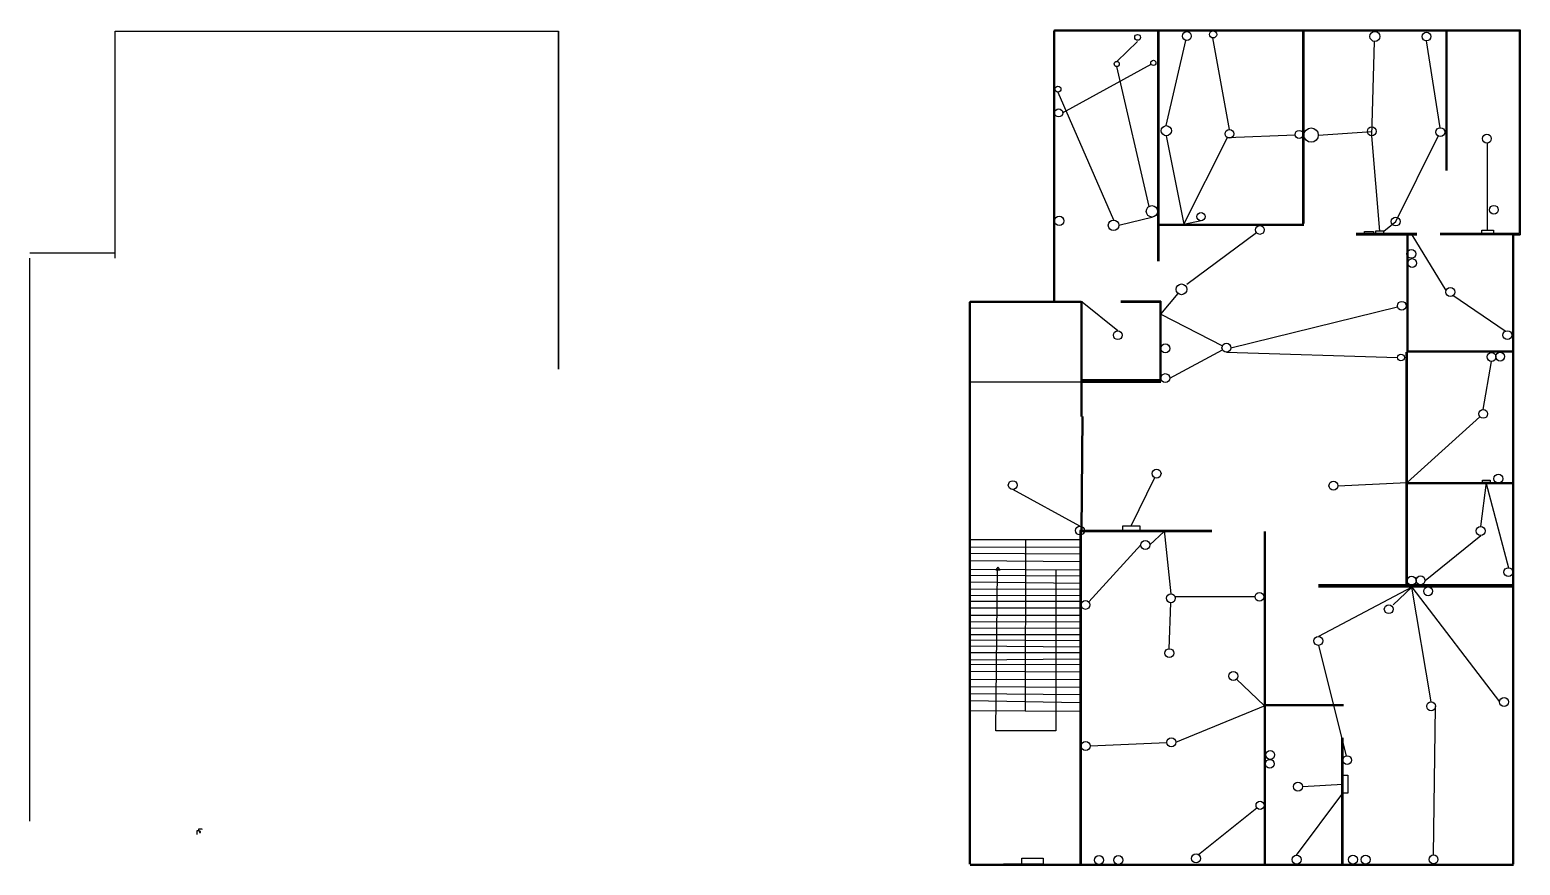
# Model space of a CAD drawing. Header units: inches. Extents: x -146 to 1198, y -25 to 729.
import ezdxf

# ---------------------------------------------------------------- set-up
doc = ezdxf.new("R2010")
doc.units = ezdxf.units.IN
doc.header["$MEASUREMENT"] = 0

msp = doc.modelspace()

# ---------------------------------------------------------------- linework, layer by layer
for p, q in [((-69.1, 522.9), (-69.1, 727.9)), ((-69.1, 727.9), (-57.1, 727.9)), ((-57.1, 727.9), (24.9, 727.9)), ((24.9, 727.9), (144.9, 727.9)), ((144.9, 727.9), (264.9, 727.9)), ((264.9, 727.9), (330.9, 727.9)), ((330.9, 727.9), (330.9, 422.9)), ((330.9, 422.9), (330.9, 727.9)), ((777.1, 728.2), (777.1, 484.2)), ((778.1, 484.2), (778.1, 729.2)), ((778.1, 729.2), (790.1, 729.2)), ((778.1, 729.2), (872.1, 729.2)), ((778.1, 728.2), (872.1, 728.2)), ((778.1, 728.2), (778.1, 484.2)), ((790.1, 729.2), (872.1, 729.2)), ((871.1, 729.2), (871.1, 520.2)), ((872.1, 729.2), (1002.1, 729.2)), ((872.1, 729.2), (872.1, 520.2)), ((872.1, 729.2), (1002.1, 729.2)), ((872.1, 729.2), (872.1, 520.2)), ((872.1, 728.2), (1002.1, 728.2)), ((1002.1, 729.2), (1132.1, 729.2)), ((1002.1, 729.2), (1002.1, 554.2)), ((1002.1, 729.2), (1131.1, 729.2)), ((1002.1, 728.2), (1131.1, 728.2)), ((1002.1, 554.2), (1002.1, 728.2)), ((1002.1, 728.2), (1002.1, 554.2)), ((1003.1, 554.2), (1003.1, 728.2)), ((1003.1, 728.2), (1003.1, 554.2)), ((1131.1, 729.2), (1131.1, 602.2)), ((1132.1, 729.2), (1198.1, 729.2)), ((1132.1, 729.2), (1132.1, 602.2)), ((1132.1, 729.2), (1132.1, 602.2)), ((1132.1, 729.2), (1197.1, 729.2)), ((1132.1, 728.2), (1197.1, 728.2)), ((1197.1, 729.2), (1197.1, 545.2)), ((1198.1, 729.2), (1198.1, 544.2)), ((1198.1, 729.2), (1198.1, 544.2)), ((834.3, 700.6), (853.1, 718.7)), ((879, 642.7), (896.5, 719.6)), ((935.9, 639.2), (921, 721.8)), ((1064.3, 633.5), (1066.6, 718.7)), ((1126.1, 640.8), (1113.7, 719.1)), ((785.5, 654.2), (865.3, 698.2)), ((863.5, 569.8), (834.3, 696)), ((781.3, 672.9), (831.4, 557.5)), ((879, 633.5), (894.8, 553.8)), ((894.8, 553.8), (934.1, 631.8)), ((934.1, 631.8), (995.1, 634.5)), ((1016, 634.1), (1064.3, 637.5)), ((1071.5, 547.5), (1064.3, 633.5)), ((1085.9, 556.1), (1124.3, 633.2)), ((1168.8, 548.2), (1168.8, 627)), ((836.1, 552.7), (867.2, 560.4)), ((872.1, 553.8), (954.1, 553.8)), ((872.1, 553.8), (954.1, 553.8)), ((872.1, 552.8), (954.1, 552.8)), ((894.8, 553.8), (910.3, 556.9)), ((954.1, 553.8), (1003.1, 553.8)), ((954.1, 552.8), (1003.1, 552.8)), ((1075.2, 547.5), (1085.9, 556.1)), ((897.6, 499.7), (960.2, 546.2)), ((1105, 545.2), (1050.1, 545.2)), ((1050.1, 544.2), (1096.1, 544.2)), ((1105, 544.2), (1050.1, 544.2)), ((1096.1, 438.2), (1096.1, 544.2)), ((1096.1, 544.2), (1105, 544.2)), ((1096.1, 438.2), (1096.1, 544.2)), ((1097.1, 439.2), (1097.1, 544.2)), ((1131.4, 493.8), (1100.6, 544.2)), ((1197.1, 545.2), (1126.1, 545.2)), ((1192.1, 544.2), (1126.1, 544.2)), ((1198.1, 544.2), (1126.1, 544.2)), ((1191.1, 544.2), (1191.1, 439.2)), ((1192.1, 544.2), (1198.1, 544.2)), ((1192.1, 438.2), (1192.1, 544.2)), ((1192.1, 544.2), (1192.1, 544.2)), ((1192.1, 544.2), (1192.1, 438.2)), ((-146, 527.9), (-70, 527.9)), ((-146, 440.9), (-146, 522.9)), ((702.1, 402.2), (702.1, 484.2)), ((702.1, 484.2), (778.1, 484.2)), ((702.1, 484.2), (802.1, 484.2)), ((778.1, 484.2), (802.1, 484.2)), ((802.1, 484.2), (802.1, 412.2)), ((802.1, 483.2), (802.1, 484.2)), ((803.1, 483.2), (803.1, 484.2)), ((874.1, 484.2), (838.1, 484.2)), ((838.1, 484.2), (874.1, 484.2)), ((874.1, 472.6), (889.6, 491.2)), ((874.1, 412.2), (874.1, 484.2)), ((874.1, 484.2), (874.1, 412.2)), ((1184.5, 457.1), (1137.4, 489.2)), ((701.1, 483.2), (701.1, -23.8)), ((702.1, 483.2), (802.1, 483.2)), ((702.1, 483.2), (702.1, -23.8)), ((802.1, 412.2), (802.1, 483.2)), ((803.1, 413.2), (803.1, 483.2)), ((835.2, 457.5), (803.1, 483.2)), ((838.1, 483.2), (873.1, 483.2)), ((873.1, 483.2), (873.1, 413.2)), ((874.1, 472.6), (929.6, 444)), ((937.2, 442.2), (1087.5, 479.1)), ((-146, 324.9), (-146, 440.9)), ((882.1, 414.8), (929.7, 440.3)), ((933.2, 438.2), (1087.5, 433.5)), ((1095.1, 438.2), (1095.1, 390.2)), ((1192.1, 438.2), (1096.1, 438.2)), ((1192.1, 438.2), (1096.1, 438.2)), ((1096.1, 438.2), (1096.1, 390.2)), ((1191.1, 439.2), (1097.1, 439.2)), ((1191.1, 438.2), (1191.1, -23.8)), ((1192.1, 332.2), (1192.1, 438.2)), ((1192.1, 438.2), (1192.1, -23.8)), ((1164.8, 386.5), (1172.3, 429.9)), ((803.1, 411.2), (702.1, 411.2)), ((802.1, 412.2), (874.1, 412.2)), ((802.1, 412.2), (802.1, 380.2)), ((874.1, 412.2), (802.1, 412.2)), ((802.1, 380.2), (802.1, 412.2)), ((873.1, 413.2), (803.1, 413.2)), ((803.1, 380.2), (803.1, 412.2)), ((803.1, 412.2), (874.1, 412.2)), ((803.1, 411.2), (874.1, 411.2)), ((702.1, 286.2), (702.1, 402.2)), ((1095.1, 390.2), (1095.1, 226.2)), ((1096.1, 226.2), (1096.1, 390.2)), ((1096.1, 390.2), (1096.1, 226.2)), ((802.1, 276.2), (803.1, 380.2)), ((803.1, 276.2), (804.1, 380.2)), ((1096.1, 320.6), (1161.8, 379.8)), ((-146, 14.9), (-146, 324.9)), ((847.4, 281.4), (868.5, 325)), ((1192.1, 226.2), (1192.1, 332.2)), ((1192.1, 332.2), (1192.1, 226.2)), ((1192.1, 226.2), (1192.1, 332.2)), ((801.1, 281.2), (740.5, 314.2)), ((1033.7, 317.7), (1096.1, 320.6)), ((1096.1, 320.6), (1192.1, 320.6)), ((1096.1, 319.6), (1192.1, 319.6)), ((1162.5, 280.8), (1167.7, 320.6)), ((1167.6, 319.6), (1187.5, 243.7)), ((702.1, -23.8), (702.1, 286.2)), ((920.1, 277.2), (801.1, 277.2)), ((801.1, 277.2), (801.1, -23.8)), ((802.1, -23.8), (802.1, 276.2)), ((802.1, 276.2), (920.1, 276.2)), ((802.1, 276.2), (802.1, 276.2)), ((920.1, 276.2), (802.1, 276.2)), ((802.1, 276.2), (802.1, -23.8)), ((864.1, 264.2), (877.2, 276.2)), ((877.1, 277.2), (883.1, 220.1)), ((967.1, 276.2), (967.1, -23.8)), ((968.1, -23.8), (968.1, 276.2)), ((968.1, 276.2), (968.1, -23.8)), ((1112.3, 232.2), (1162.5, 272.8)), ((801.1, 255.9), (701.1, 256.6)), ((802.1, 268.8), (702.1, 268.8)), ((802.1, 262), (702.1, 262.3)), ((752.1, 268.8), (751.6, 114.2)), ((809, 212.9), (856.1, 264.2)), ((801.1, 249.1), (702.1, 249.8)), ((802.1, 241.6), (702.1, 242)), ((726.9, 244.2), (725.1, 241.9)), ((729, 241.9), (726.9, 244.2)), ((801.1, 235.9), (702.1, 236.6)), ((802.1, 229.4), (702.1, 230.5)), ((725.1, 241.9), (729, 241.9)), ((725.3, 96.4), (726.7, 241.9)), ((779.4, 241.7), (779.4, 96.4)), ((801.1, 224), (702.1, 224.4)), ((801.1, 218.2), (702.1, 218.7)), ((959, 217.4), (886.8, 217.4)), ((1192.1, 228.2), (1016.1, 228.2)), ((1192.1, 227.2), (1016.1, 227.2)), ((1192.1, 227.2), (1016.1, 227.2)), ((1192.1, 226.2), (1016.1, 226.2)), ((1192.1, 226.2), (1016.1, 226.2)), ((1100.5, 226.2), (1016.1, 181.6)), ((1083.6, 210.2), (1100.5, 226.2)), ((1192.1, 226.2), (1096.1, 226.2)), ((1117.8, 122.6), (1100.2, 227.9)), ((1100.5, 226.2), (1179.6, 122.5)), ((1192.1, 130.2), (1192.1, 226.2)), ((801.1, 213.3), (702.1, 213.3)), ((801.1, 207.3), (702.1, 207.3)), ((881.7, 170.6), (883.1, 212.1)), ((801.1, 200.4), (702.1, 200.4)), ((801.1, 194.6), (702.1, 194.8)), ((801.1, 189), (702.1, 188.8)), ((801.1, 183), (702.1, 183)), ((801.1, 177.7), (702.1, 178.4)), ((801.1, 172.1), (702.1, 172.8)), ((801.1, 166.8), (702.1, 166.8)), ((1016.1, 173.6), (1041.1, 73.9)), ((801.1, 161.2), (702.1, 160.3)), ((801.1, 156.3), (702.1, 156.1)), ((801.1, 149.3), (702.1, 149.9)), ((801.1, 142.9), (702.1, 142.4)), ((801.1, 135.7), (702.1, 136.2)), ((967.1, 119.2), (942.2, 143.1)), ((801.1, 129), (702.1, 129.7)), ((801.1, 121.8), (702.1, 123.5)), ((1192.1, -23.8), (1192.1, 130.2)), ((801.1, 113.9), (702.1, 114.5)), ((887.5, 86.1), (968.1, 119.2)), ((968.1, -23.8), (968.1, 120.2)), ((968.1, 120.2), (1038.7, 120.2)), ((968.1, 120.2), (1038.7, 120.2)), ((968.1, 119.2), (1038.7, 119.2)), ((1120, -15.6), (1121.8, 118.5)), ((779.4, 96.4), (725.3, 96.4)), ((810.3, 82.8), (879.5, 85.9)), ((1037.1, 90.2), (1037.1, -23.8)), ((1038.1, -23.8), (1038.1, 90.2)), ((1038.1, 90.2), (1038.1, -23.8)), ((996.5, -15.8), (1038.1, 40.3)), ((1001.7, 46.1), (1038.1, 48.4)), ((907.9, -15.3), (960.7, 27)), ((4.9, 2.9), (4.9, 6.5)), ((4.9, 6.5), (6.6, 6.5)), ((6.3, 6.5), (6.3, 7.9)), ((6.3, 7.9), (9.1, 7.9)), ((6.6, 6.5), (6.6, 5.7)), ((6.6, 5.7), (6.9, 5.7)), ((6.9, 5.7), (6.9, 4.8)), ((6.9, 4.8), (7.9, 4.8)), ((7.9, 5.7), (7.4, 5.7)), ((7.9, 4.8), (7.9, 5.7)), ((9.1, 7.9), (9.1, 7.3)), ((702.1, -23.8), (802.1, -23.8)), ((702.1, -23.8), (1192.1, -23.8)), ((702.1, -24.8), (1192.1, -24.8)), ((802.1, -23.8), (968.1, -23.8)), ((968.1, -23.8), (1038.1, -23.8)), ((1038.1, -23.8), (1192.1, -23.8))]:
    msp.add_line(p, q)
for points in [[(1065.9, 545.2), (1057.8, 545.2), (1057.8, 547.2), (1065.9, 547.2)], [(1067.7, 545.2), (1075.2, 545.2), (1075.2, 547.5), (1067.7, 547.5)], [(1174.1, 545.2), (1163.5, 545.2), (1163.5, 548.2), (1174.1, 548.2)], [(1171.2, 320.6), (1164.2, 320.6), (1164.2, 322.7), (1171.2, 322.7)], [(855.2, 277.2), (839.7, 277.2), (839.7, 281.4), (855.2, 281.4)], [(860.6, 277.2), (849.8, 277.2), (849.8, 277.2), (860.6, 277.2)], [(1038.1, 56.5), (1042.8, 56.5), (1042.8, 40.3), (1038.1, 40.3)], [(768, -23.8), (732.3, -23.8), (732.3, -23.8), (768, -23.8)], [(763.1, -23.8), (745.3, -23.8), (745.3, -23.8), (763.1, -23.8)], [(768, -23.8), (748.7, -23.8), (748.7, -18.4), (768, -18.4)]]:
    msp.add_lwpolyline(points, close=True)
for centre, radius in [((897.5, 723.5), 4.04), ((921.2, 725), 3.21), ((1067.1, 723.2), 4.52), ((1113.7, 723), 3.91), ((853.1, 722.3), 2.64), ((834.3, 698.3), 2.31), ((867.3, 699.3), 2.31), ((781.3, 675.6), 2.63), ((781.9, 654.2), 3.62), ((879, 638.1), 4.58), ((935.9, 635.3), 3.94), ((998.8, 634.7), 3.66), ((1009.6, 634.1), 6.46), ((1064.3, 637.5), 4), ((1126.1, 636.8), 4), ((1168.1, 630.9), 4), ((866, 565.3), 5.13), ((1174.4, 566.7), 4), ((782.4, 556.7), 4.22), ((831.4, 552.7), 4.74), ((910.3, 560.5), 3.66), ((963.4, 548.5), 3.96), ((1085.9, 556.1), 4), ((1100, 526.9), 4), ((1100.7, 518.6), 4), ((892.7, 494.9), 4.84), ((1091.3, 480.1), 3.94), ((1135.1, 492.5), 4), ((835.2, 453.5), 3.98), ((1186.6, 453.6), 4), ((878.1, 441.6), 4), ((933.2, 442.2), 4), ((1090.6, 433.4), 3.07), ((1172.3, 433.9), 4), ((1180.1, 434.2), 4), ((878.1, 414.8), 4), ((1164.8, 382.5), 4), ((870.2, 328.6), 4), ((1178.5, 324), 4), ((740.5, 318.2), 4), ((1029.7, 317.7), 4), ((801.1, 277.2), 4), ((1162.5, 276.8), 4), ((860.1, 264.2), 4), ((1187.5, 239.7), 4), ((1100.2, 231.9), 4), ((1108.3, 232.2), 4), ((883.1, 216.1), 4), ((963, 217.4), 4), ((1115.1, 222.4), 4), ((806.1, 210.1), 4), ((1079.6, 206.2), 4), ((1016.1, 177.6), 4), ((881.7, 166.6), 4), ((939.4, 145.9), 4), ((1117.8, 118.6), 4), ((1183.6, 122.5), 4), ((806.3, 82.8), 4), ((883.5, 86.1), 4), ((972.3, 66.7), 4), ((972.7, 74.7), 4), ((1042.1, 70), 4), ((997.7, 46.1), 4), ((963.5, 29.2), 3.62), ((818.3, -20.2), 4), ((835.7, -20.2), 4), ((905.8, -18.7), 4), ((996.5, -19.8), 4), ((1047.3, -19.8), 4), ((1058.7, -19.8), 4), ((1120, -19.6), 4)]:
    msp.add_circle(centre, radius)

doc.saveas('drawing.dxf')
